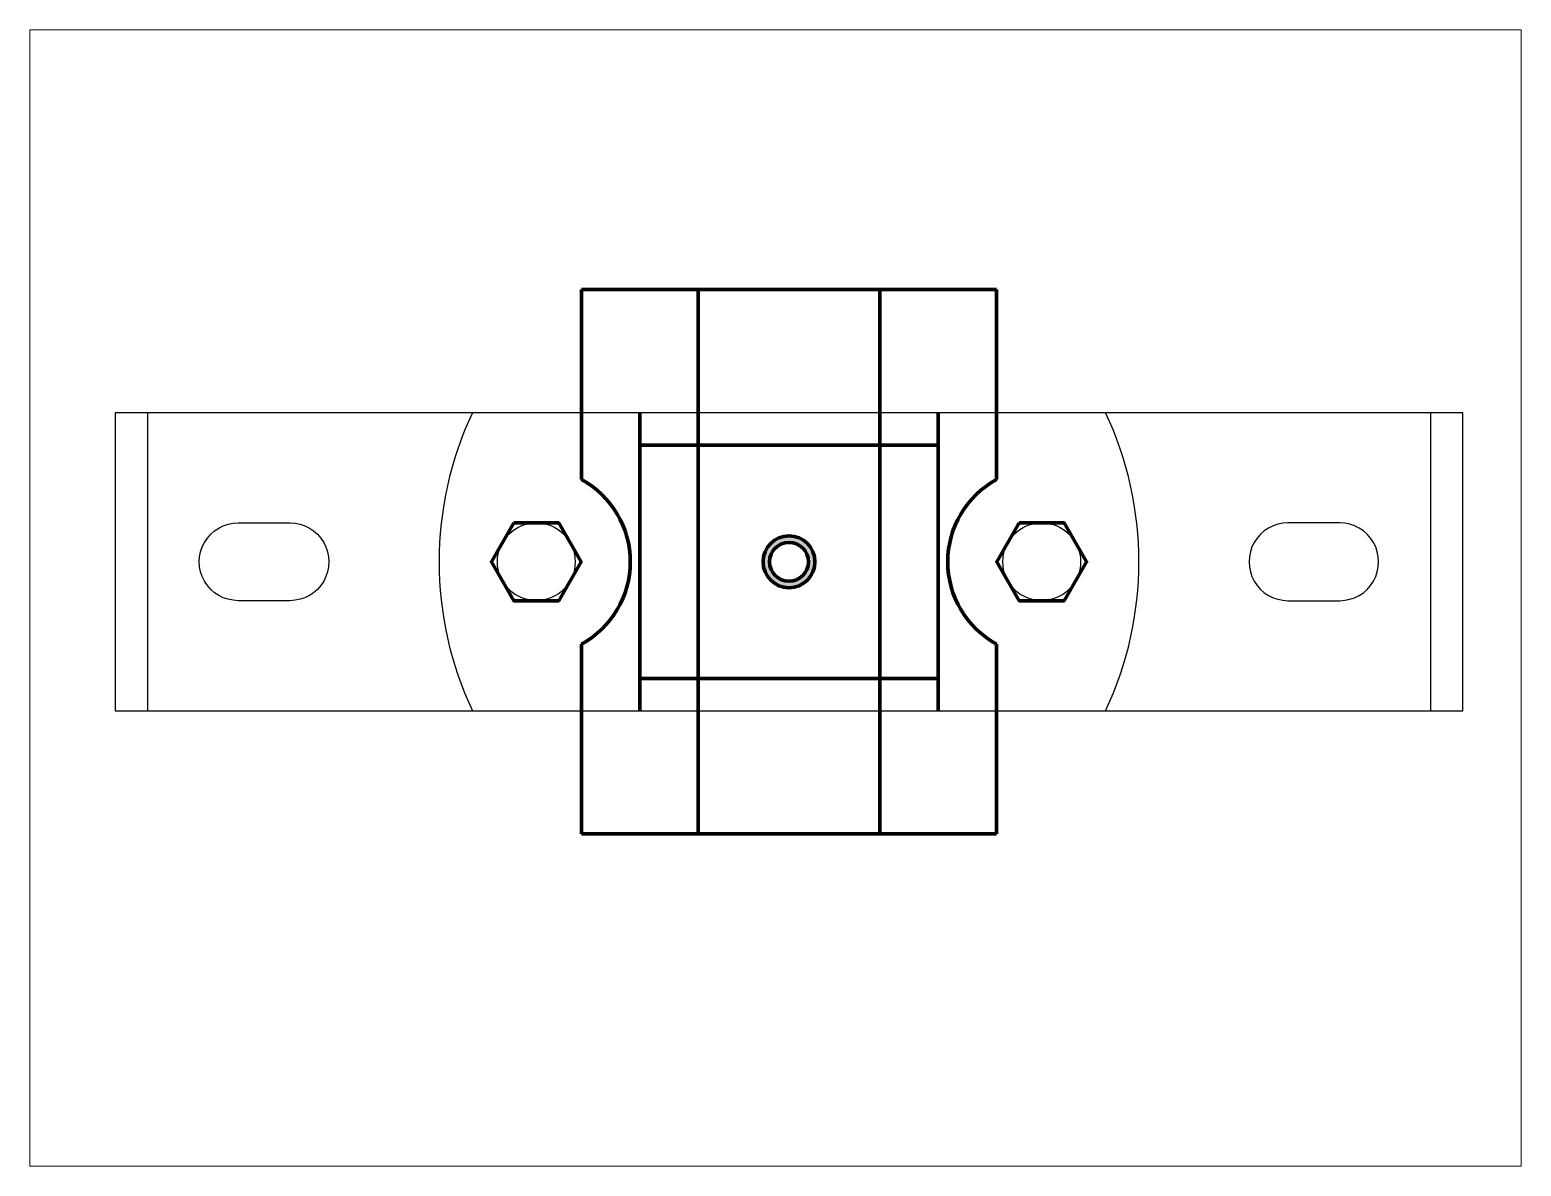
# Paper-space layout 'plummer diagram 2' of a CAD drawing. Header units: inches. Extents: x 1.05 to 9.45, y 0.8 to 7.2.
# The model-space entities are those that its viewports show. They can reach past a viewport. Long polylines and large blocks are cut down to what shows.
import ezdxf

# ---------------------------------------------------------------- set-up
doc = ezdxf.new("R2010")
doc.units = ezdxf.units.IN
doc.header["$MEASUREMENT"] = 0
doc.linetypes.add('dash', pattern=[15, 12, -3])
doc.linetypes.add('DASHED', pattern=[0.75, 0.5, -0.25])

msp = doc.modelspace()

# ---------------------------------------------------------------- hatches: boundary and pattern name
at = {"lineweight": 100, "true_color": 0x000000}
h = msp.add_hatch(color=18, dxfattribs=at)
h.dxf.hatch_style = 1
h.paths.add_polyline_path([(364.55, 229.23, 1), (356.55, 229.23, 1)])
h.paths.add_polyline_path([(357.55, 229.23, -1), (363.55, 229.23, -1)], flags=16)

# ---------------------------------------------------------------- linework, layer by layer
at = {"linetype": 'dash', "lineweight": 100}
for points in [[(328.55, 241.92), (328.55, 271.23)], [(328.55, 241.92), (328.55, 252.23)], [(392.55, 241.92), (392.55, 252.23)], [(328.55, 206.23), (328.55, 216.53)], [(328.55, 216.53), (328.55, 187.23)], [(392.55, 206.23), (392.55, 216.53)]]:
    msp.add_lwpolyline(points, dxfattribs=at)
at = {"lineweight": 100}
for points in [[(328.55, 271.23), (360.55, 271.23)], [(360.55, 271.23), (392.55, 271.23)], [(392.55, 252.23), (392.55, 271.23)], [(346.55, 211.23), (346.55, 209.23)], [(392.55, 206.23), (392.55, 187.23)], [(328.55, 187.23), (360.55, 187.23)], [(360.55, 187.23), (392.55, 187.23)]]:
    msp.add_lwpolyline(points, dxfattribs=at)
at = {"linetype": 'DASHED', "lineweight": 100, "ltscale": 3}
for points in [[(346.55, 252.23), (346.55, 271.23)], [(374.55, 252.23), (374.55, 271.23)], [(337.55, 247.23), (337.55, 252.23)], [(346.55, 252.23), (346.55, 247.23)], [(374.55, 252.23), (374.55, 247.23)], [(383.55, 247.23), (383.55, 252.23)], [(346.55, 247.23), (337.55, 247.23)], [(337.55, 247.23), (346.55, 247.23)], [(346.55, 247.23), (374.55, 247.23)], [(374.55, 247.23), (383.55, 247.23)], [(374.55, 214.97), (374.55, 212.97)], [(383.55, 214.97), (383.55, 206.23)], [(374.55, 206.23), (374.55, 211.23), (374.55, 212.97)], [(337.55, 211.23), (337.55, 206.23)], [(337.55, 211.23), (383.55, 211.23)], [(346.55, 209.23), (346.55, 187.23)], [(374.55, 206.23), (374.55, 187.23)]]:
    msp.add_lwpolyline(points, dxfattribs=at)
for points in [[(256.55, 252.23), (256.55, 206.23)], [(261.55, 252.23), (256.55, 252.23)], [(464.55, 206.23), (464.55, 252.23), (261.55, 252.23)], [(261.55, 252.23), (261.55, 206.23)], [(459.55, 252.23), (459.55, 206.23)], [(256.55, 206.23), (464.55, 206.23)]]:
    msp.add_lwpolyline(points)
at = {"linetype": 'dash', "lineweight": 100, "ltscale": 3}
for points in [[(337.55, 247.23), (337.55, 211.23)], [(346.55, 247.23), (346.55, 211.23)], [(374.55, 247.23), (374.55, 214.97)], [(383.55, 247.23), (383.55, 222.97)], [(383.55, 222.97), (383.55, 214.97)]]:
    msp.add_lwpolyline(points, dxfattribs=at)
for points in [[(283.54, 235.23, -1.000363), (283.54, 223.23), (275.55, 223.23, -1.000363), (275.55, 235.23), (283.55, 235.23)], [(437.55, 235.23, 1.000363), (437.55, 223.23), (445.54, 223.23, 1.000363), (445.54, 235.23), (437.54, 235.23)]]:
    msp.add_lwpolyline(points, format="xyb")
at = {"lineweight": 100}
for points in [[(318.08, 235.23), (314.62, 229.23), (318.08, 223.23), (325.01, 223.23), (328.47, 229.23), (325.01, 235.23)], [(396.08, 235.23), (392.62, 229.23), (396.08, 223.23), (403.01, 223.23), (406.47, 229.23), (403.01, 235.23)]]:
    msp.add_lwpolyline(points, close=True, dxfattribs=at)
for centre, radius in [((321.55, 229.23), 6), ((399.55, 229.23), 6), ((360.55, 229.23), 4)]:
    msp.add_circle(centre, radius)
for radius in [4, 3]:
    msp.add_circle((360.55, 229.23), radius, dxfattribs=at)
for start, end in [(154.7907, 205.2093), (334.7907, 25.2093)]:
    msp.add_arc((360.55, 229.23), 54, start, end)
at = {"linetype": 'dash', "lineweight": 100}
msp.add_arc((321.55, 229.23), 14.5, 298.8657, 61.1343, dxfattribs=at)
at = {"lineweight": 100}
msp.add_arc((399.55, 229.23), 14.5, 118.8657, 241.1343, dxfattribs=at)

psp = doc.layouts.new('plummer diagram 2')

# ---------------------------------------------------------------- viewports
at = {"layer": '0', "lineweight": 100}
psp.add_viewport(center=(5.25, 4), size=(8.4, 6.4), view_center_point=(358.4656, 223.6425), view_height=175.352493, dxfattribs=at)

doc.saveas('drawing.dxf')
